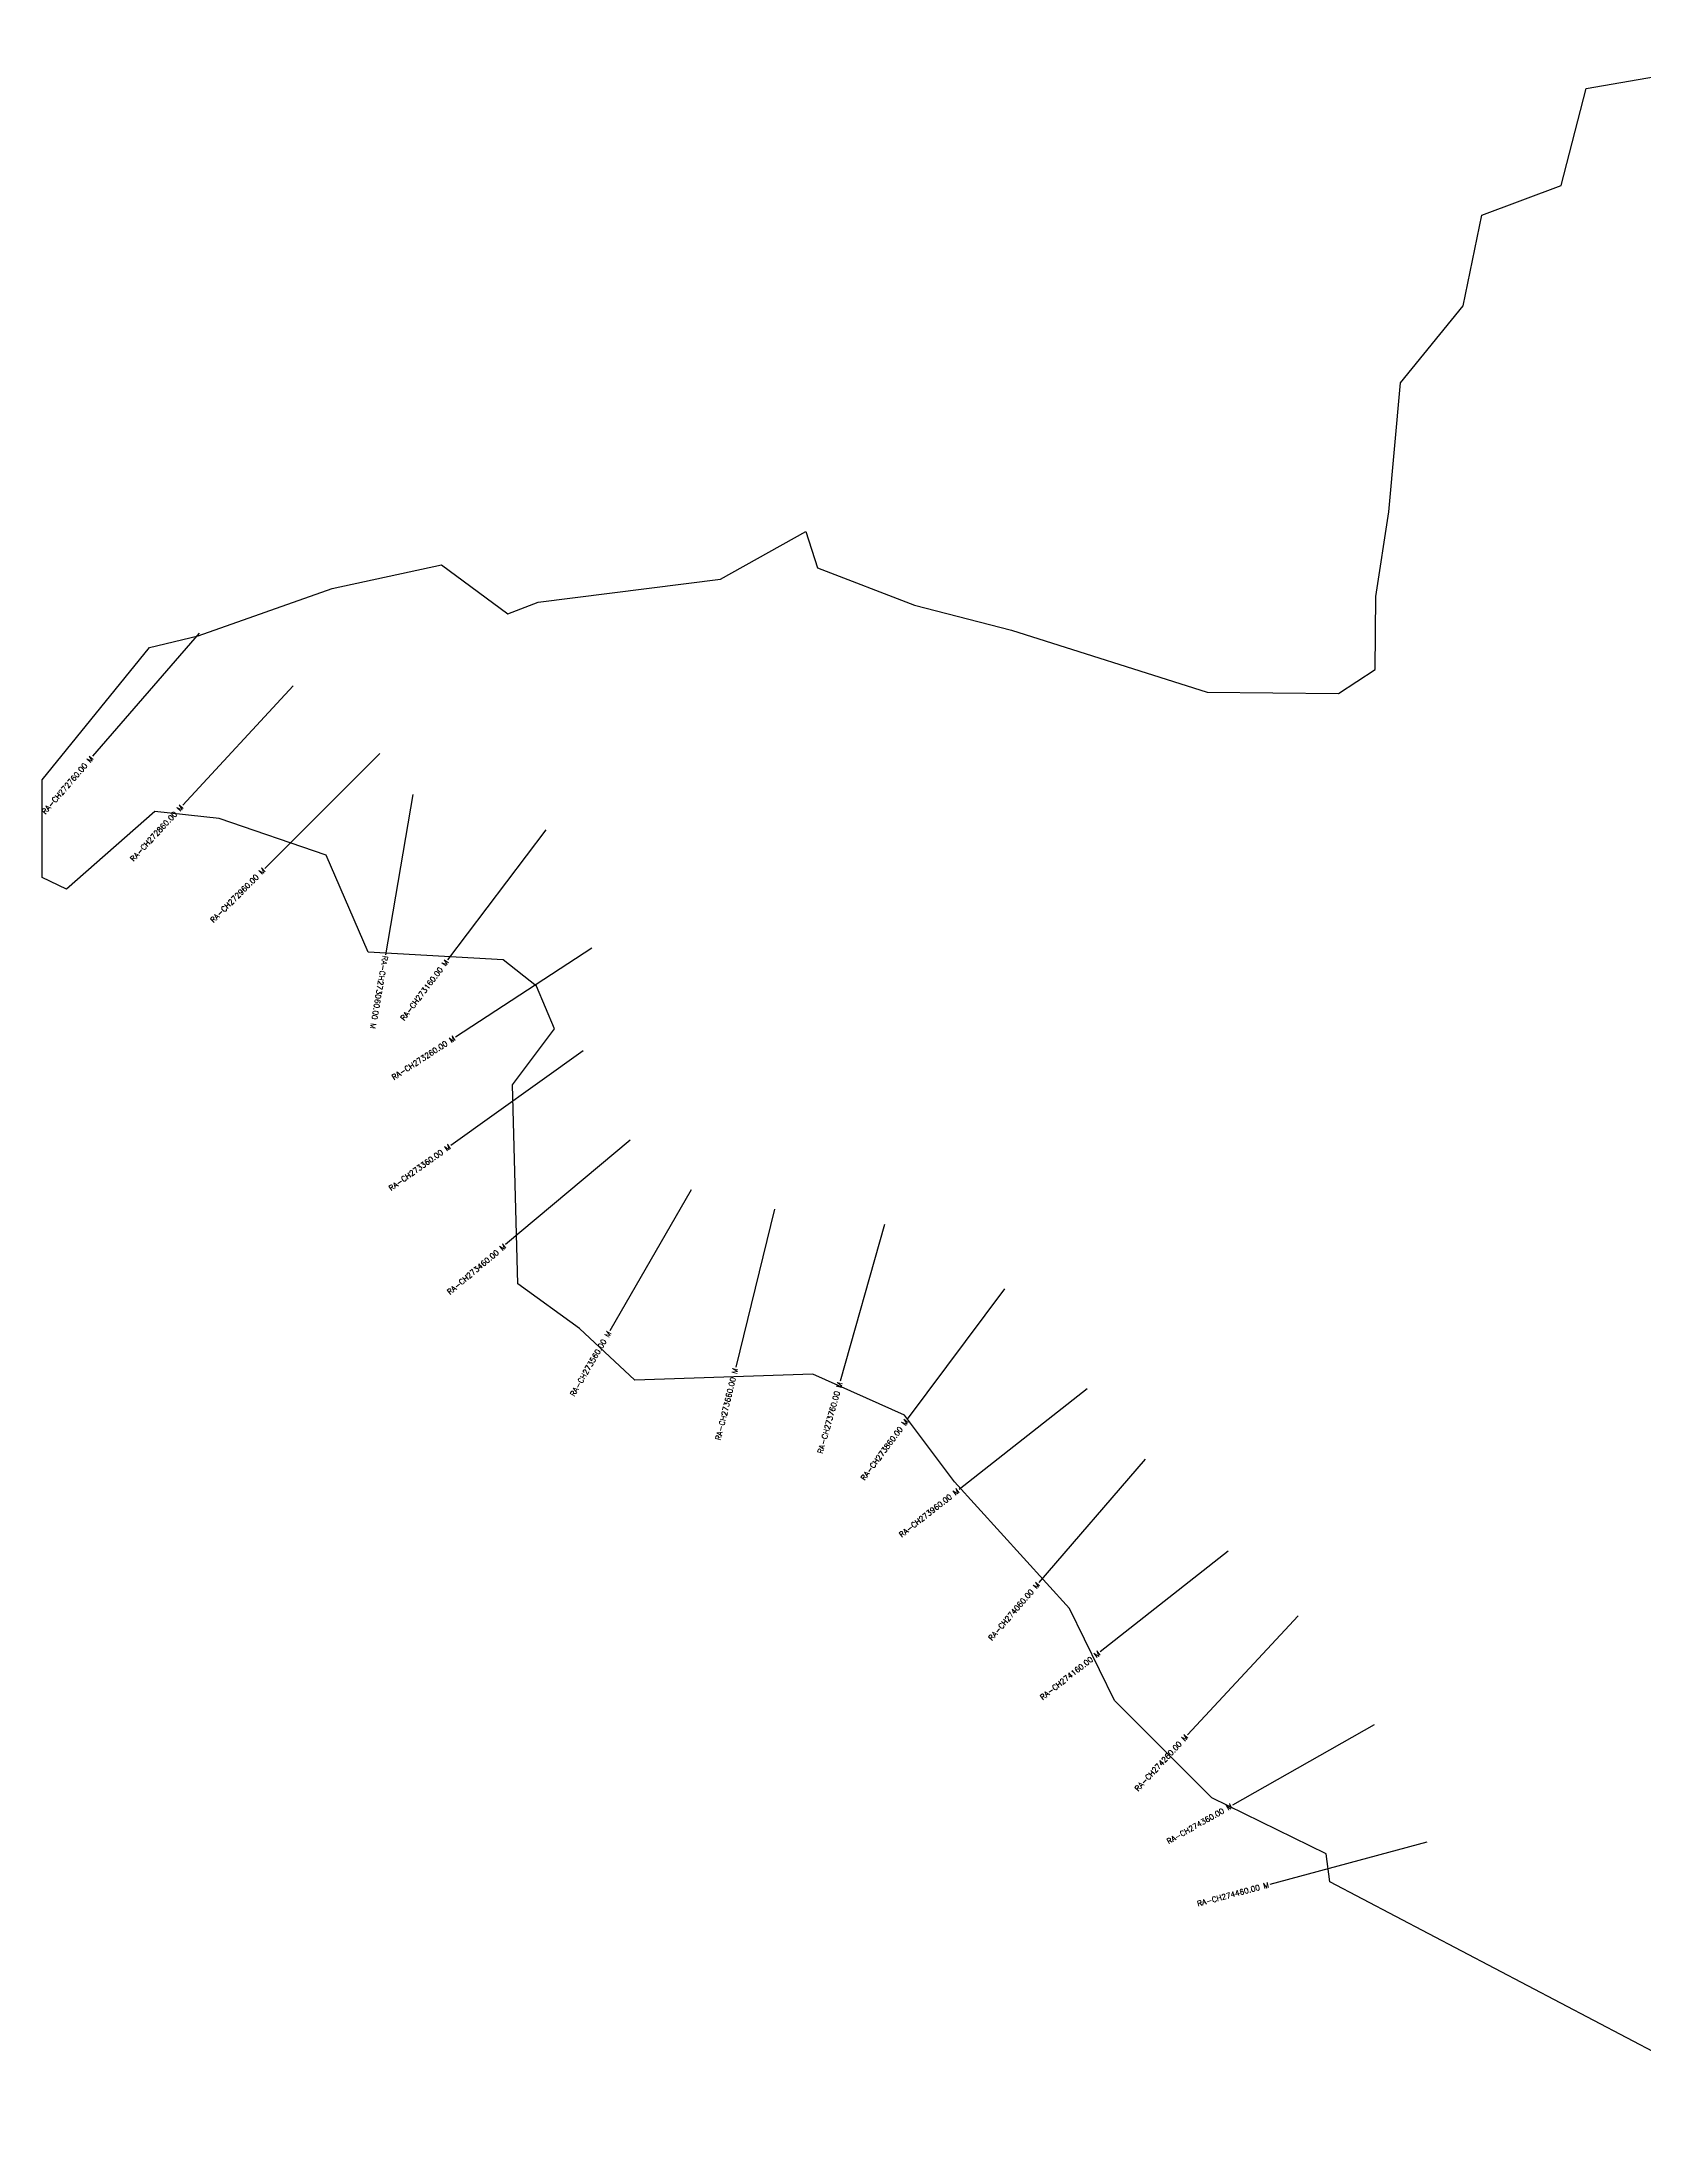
# Model space of a CAD drawing. Header units: metres. Extents: x 282477 to 285870, y 2028103 to 2030303.
# Drawn here: x 282477 to 283954, y 2028103 to 2030038 of the extents above; entities that cross this region are included whole.
import ezdxf
from ezdxf.enums import TextEntityAlignment as Align

# ---------------------------------------------------------------- set-up
doc = ezdxf.new("R2010")
doc.units = ezdxf.units.M
for name, color, linetype in [('CS', 134, 'Continuous'), ('CSMark', 6, 'Continuous'), ('VILLAGE BOUNDRY', 10, 'Continuous')]:
    doc.layers.add(name, color=color, linetype=linetype)
doc.styles.get("Standard").update_dxf_attribs({"font": 'simplex.shx'})

msp = doc.modelspace()

# ---------------------------------------------------------------- linework, layer by layer
at = {"layer": 'CS'}
for p, q in [((282622.3, 2029492.9), (282524, 2029379.6)), ((282708.9, 2029444.6), (282607, 2029334.6)), ((282788.8, 2029382.2), (282682.6, 2029276.3)), ((282819.2, 2029344.5), (282793.8, 2029196.7)), ((282941.5, 2029311.7), (282851, 2029192.1)), ((282984, 2029202.7), (282858.3, 2029120.9)), ((282976, 2029108.2), (282854, 2029021)), ((283019.5, 2029026), (282904.6, 2028929.6)), ((283075.7, 2028980), (283000.5, 2028850.3)), ((283152.3, 2028962.4), (283116.7, 2028816.7)), ((283253.6, 2028948.2), (283213, 2028803.8)), ((283364.4, 2028888.9), (283274.7, 2028768.7)), ((283440.6, 2028796.6), (283322.5, 2028704.1)), ((283493.9, 2028732), (283396, 2028618.4)), ((283570.4, 2028647.1), (283452.4, 2028554.5)), ((283634.9, 2028587.6), (283532.8, 2028477.8)), ((283705, 2028487.2), (283574.5, 2028413.3)), ((283753.6, 2028379.2), (283608.7, 2028340.2))]:
    msp.add_line(p, q, dxfattribs=at)
at = {"layer": 'VILLAGE BOUNDRY', "flags": 128}
for points in [[(283187.8, 2028810.4), (283023.7, 2028804.8), (282972.7, 2028852.3), (282915.8, 2028893.4), (282910.8, 2029077), (282949.5, 2029128.4), (282933, 2029167.8), (282902.2, 2029191.9), (282777.8, 2029199.2), (282739.3, 2029288.5), (282640.7, 2029322.2), (282581.4, 2029328.8), (282499.9, 2029257.1), (282477.4, 2029267.8), (282477.4, 2029358), (282576.3, 2029479.7), (282621.2, 2029490.6), (282744.6, 2029534.3), (282845.4, 2029555.9), (282906.6, 2029510.7), (282934.6, 2029521.6), (283102.6, 2029542.7), (283181.2, 2029586.8), (283192.1, 2029553.1), (283281.3, 2029518.9), (283370.7, 2029495.8), (283551.2, 2029438.8), (283672.2, 2029437.5), (283705.9, 2029459.6), (283706.5, 2029526.7), (283718.3, 2029604.9), (283729.3, 2029723.6), (283786.9, 2029794.5), (283804.3, 2029878.2), (283877.3, 2029905.6), (283900.3, 2029994.9), (284146.8, 2030037.7)], [(284120.2, 2028102.8), (283664, 2028342.4), (283660.7, 2028368.2), (283555.2, 2028419.8), (283465.8, 2028509.6), (283424.3, 2028594.5), (283318.1, 2028711.2), (283272.2, 2028772.4), (283187.8, 2028810.4)]]:
    msp.add_lwpolyline(points, dxfattribs=at)

# ---------------------------------------------------------------- texts
at = {"layer": 'CSMark'}
for s, rotation, p in [('RA-CH272760.00 M', 49.0685, (282523.3, 2029378.8)), ('RA-CH272860.00 M', 47.1781, (282606.3, 2029333.9)), ('RA-CH272960.00 M', 44.9152, (282681.9, 2029275.6)), ('RA-CH273160.00 M', 52.8702, (282850.4, 2029191.3)), ('RA-CH273260.00 M', 33.0771, (282857.5, 2029120.3)), ('RA-CH273360.00 M', 35.5397, (282853.1, 2029020.5)), ('RA-CH273460.00 M', 40.0092, (282903.9, 2028928.9)), ('RA-CH273560.00 M', 59.8756, (283000, 2028849.4)), ('RA-CH273660.00 M', 76.2483, (283116.4, 2028815.7)), ('RA-CH273760.00 M', 74.3016, (283212.7, 2028802.8)), ('RA-CH273860.00 M', 53.2875, (283274.1, 2028767.9)), ('RA-CH273960.00 M', 38.0539, (283321.7, 2028703.5)), ('RA-CH274060.00 M', 49.2264, (283395.3, 2028617.6)), ('RA-CH274160.00 M', 38.1506, (283451.6, 2028553.8)), ('RA-CH274260.00 M', 47.0637, (283532.1, 2028477.1)), ('RA-CH274360.00 M', 29.5259, (283573.6, 2028412.8)), ('RA-CH274460.00 M', 15.077, (283607.8, 2028339.9))]:
    msp.add_text(s, height=5, rotation=rotation, dxfattribs=at).set_placement(p, align=Align.MIDDLE_RIGHT)
msp.add_text('RA-CH273060.00 M', height=5, rotation=260.2584, dxfattribs=at).set_placement((282793.7, 2029195.7), align=Align.MIDDLE_LEFT)

doc.saveas('drawing.dxf')
